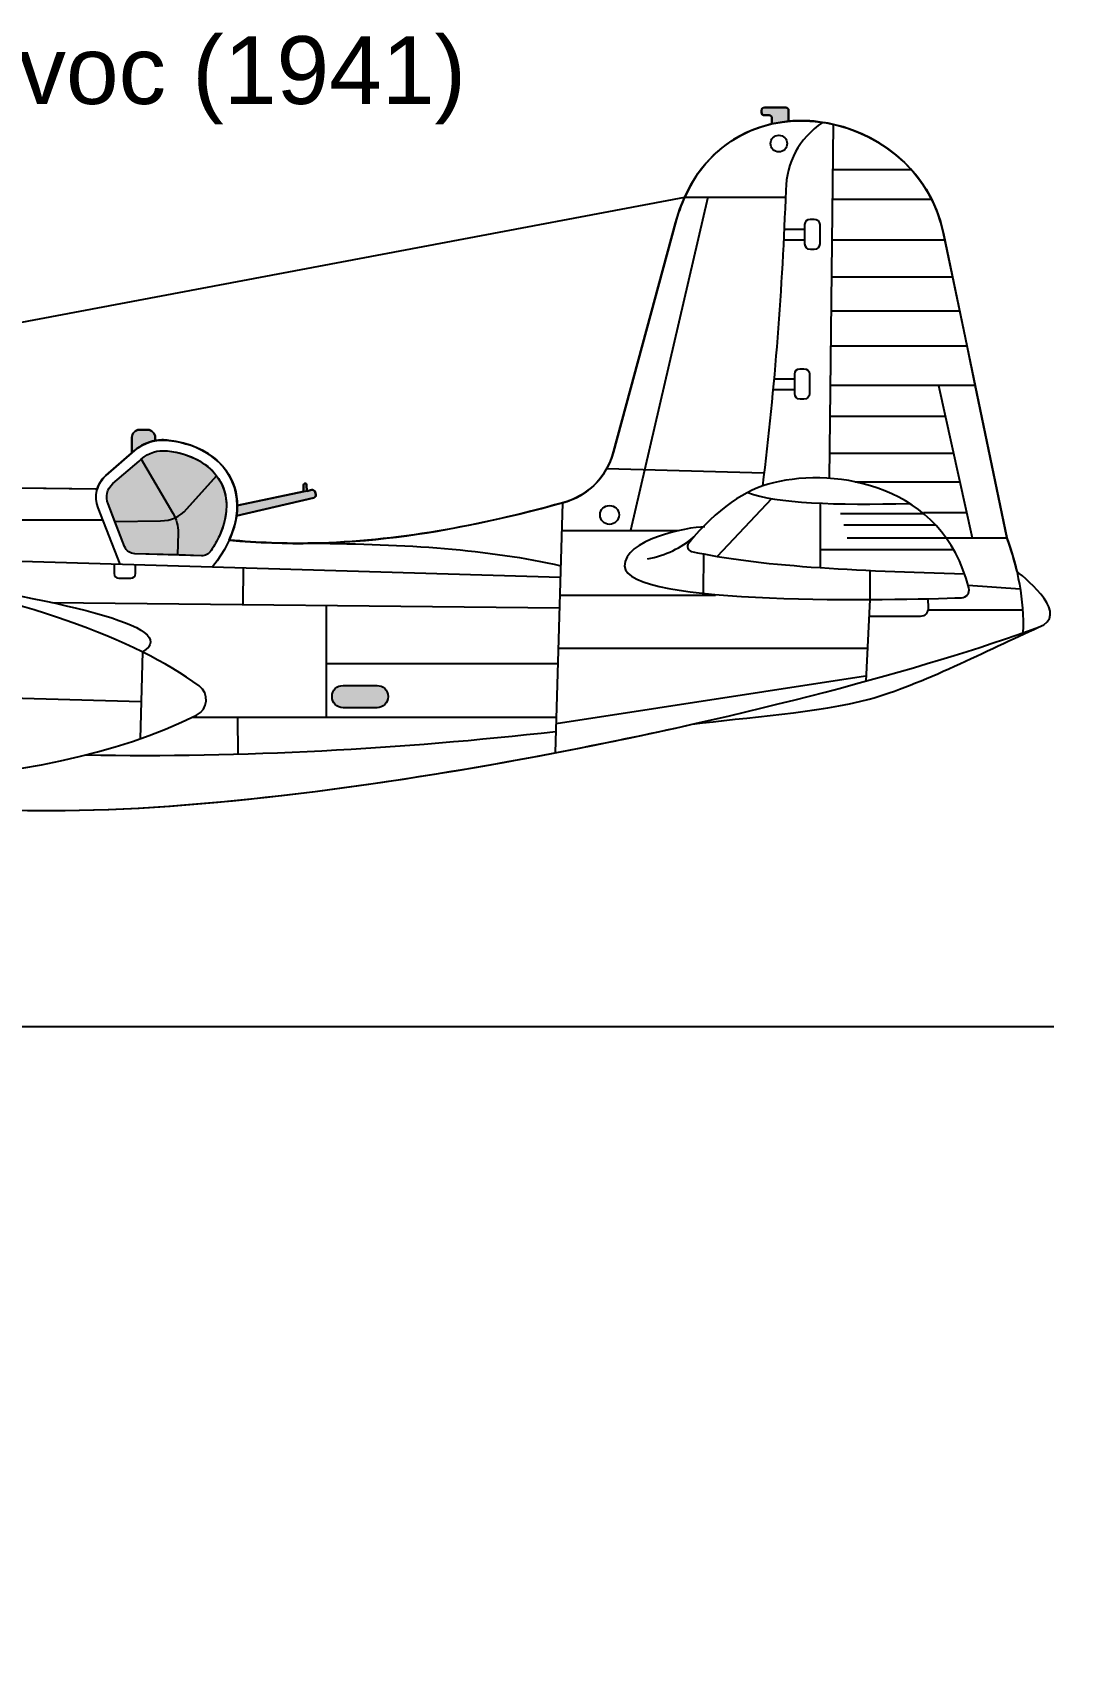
# Model space of a CAD drawing. Extents: x 34 to 386, y 42 to 325.
# Drawn here: x 113.8 to 182.6, y 217 to 324.7 of the extents above; entities that cross this region are included whole.
import ezdxf

# ---------------------------------------------------------------- set-up
doc = ezdxf.new("R2010")
doc.units = 0
doc.header["$MEASUREMENT"] = 0
for name, color, linetype in [('4-VIEW', 7, 'CONTINUOUS'), ('SOLIDS', 7, 'CONTINUOUS'), ('TITLE', 7, 'CONTINUOUS')]:
    doc.layers.add(name, color=color, linetype=linetype)

msp = doc.modelspace()

# ---------------------------------------------------------------- hatches: boundary and pattern name
at = {"layer": 'SOLIDS'}
h = msp.add_hatch(color=252, dxfattribs=at)
edge = h.paths.add_edge_path()
edge.add_spline(control_points=[(162.12, 319.56), (162.12, 319.56), (162.12, 319.43), (162.12, 319.43), (162.12, 319.32), (162.2, 319.24), (162.31, 319.24), (162.31, 319.24), (162.62, 319.24), (162.62, 319.24), (162.72, 319.24), (162.81, 319.15), (162.81, 319.05), (162.81, 319.05), (162.81, 318.66), (162.81, 318.66), (163.17, 318.74), (163.54, 318.8), (163.92, 318.84), (163.92, 318.84), (163.92, 319.56), (163.92, 319.56), (163.92, 319.67), (163.83, 319.75), (163.73, 319.75), (163.73, 319.75), (162.31, 319.75), (162.31, 319.75), (162.2, 319.75), (162.12, 319.67), (162.12, 319.56)], knot_values=[0, 0, 0, 0, 1, 1, 1, 2, 2, 2, 3, 3, 3, 4, 4, 4, 5, 5, 5, 6, 6, 6, 7, 7, 7, 8, 8, 8, 9, 9, 9, 10, 10, 10, 10], degree=3, periodic=1)
h = msp.add_hatch(color=252, dxfattribs=at)
edge = h.paths.add_edge_path()
edge.add_spline(control_points=[(120.87, 298.39), (120.59, 298.39), (120.37, 298.16), (120.37, 297.89), (120.37, 297.89), (120.37, 296.86), (120.37, 296.86), (120.37, 296.86), (120.52, 296.99), (120.52, 296.99), (120.94, 297.35), (121.4, 297.58), (121.91, 297.67), (121.91, 297.67), (121.91, 297.89), (121.91, 297.89), (121.91, 298.16), (121.68, 298.39), (121.41, 298.39), (121.41, 298.39), (120.87, 298.39), (120.87, 298.39)], knot_values=[0, 0, 0, 0, 1, 1, 1, 2, 2, 2, 3, 3, 3, 4, 4, 4, 5, 5, 5, 6, 6, 6, 7, 7, 7, 7], degree=3, periodic=1)
h = msp.add_hatch(color=255, dxfattribs=at)
edge = h.paths.add_edge_path()
edge.add_spline(control_points=[(119.11, 294.82), (118.71, 294.47), (118.59, 293.96), (118.78, 293.47), (118.78, 293.47), (119.23, 292.32), (119.23, 292.32), (119.23, 292.32), (119.88, 290.65), (119.88, 290.65), (120, 290.36), (120.26, 290.18), (120.57, 290.17), (120.57, 290.17), (123.4, 290.09), (123.4, 290.09), (123.4, 290.09), (124.97, 290.04), (124.97, 290.04), (125.24, 290.03), (125.47, 290.16), (125.62, 290.38), (125.83, 290.7), (126.02, 291.03), (126.17, 291.37), (126.89, 292.95), (126.74, 294.34), (125.98, 295.34), (125.98, 295.34), (124, 293.14), (124, 293.14), (124, 293.14), (125.98, 295.34), (125.98, 295.34), (125.31, 296.23), (124.16, 296.82), (122.73, 296.99), (122.07, 297.06), (121.48, 296.88), (120.99, 296.45), (120.99, 296.45), (120.84, 296.32), (120.84, 296.32), (120.84, 296.32), (119.11, 294.82), (119.11, 294.82)], knot_values=[0, 0, 0, 0, 1, 1, 1, 2, 2, 2, 3, 3, 3, 4, 4, 4, 5, 5, 5, 6, 6, 6, 7, 7, 7, 8, 8, 8, 9, 9, 9, 10, 10, 10, 11, 11, 11, 12, 12, 12, 13, 13, 13, 14, 14, 14, 15, 15, 15, 15], degree=3, periodic=1)
h = msp.add_hatch(color=252, dxfattribs=at)
edge = h.paths.add_edge_path()
edge.add_spline(control_points=[(131.75, 294.29), (131.75, 294.29), (127.35, 293.36), (127.35, 293.36), (127.35, 293.14), (127.34, 292.91), (127.3, 292.68), (127.3, 292.68), (132.42, 293.88), (132.42, 293.88), (132.52, 293.91), (132.58, 294.01), (132.56, 294.11), (132.56, 294.11), (132.53, 294.26), (132.53, 294.26), (132.5, 294.36), (132.4, 294.42), (132.3, 294.4), (132.3, 294.4), (131.97, 294.33), (131.97, 294.33), (131.97, 294.33), (131.95, 294.75), (131.95, 294.75), (131.95, 294.79), (131.92, 294.82), (131.88, 294.82), (131.88, 294.82), (131.82, 294.82), (131.82, 294.82), (131.78, 294.82), (131.75, 294.78), (131.75, 294.74), (131.75, 294.74), (131.75, 294.29), (131.75, 294.29)], knot_values=[0, 0, 0, 0, 1, 1, 1, 2, 2, 2, 3, 3, 3, 4, 4, 4, 5, 5, 5, 6, 6, 6, 7, 7, 7, 8, 8, 8, 9, 9, 9, 10, 10, 10, 11, 11, 11, 12, 12, 12, 12], degree=3, periodic=1)
h = msp.add_hatch(color=255, dxfattribs=at)
edge = h.paths.add_edge_path()
edge.add_spline(control_points=[(136.62, 281.44), (136.62, 281.44), (134.37, 281.44), (134.37, 281.44), (133.97, 281.44), (133.64, 281.12), (133.64, 280.72), (133.64, 280.72), (133.64, 280.69), (133.64, 280.69), (133.64, 280.29), (133.97, 279.96), (134.37, 279.96), (134.37, 279.96), (136.62, 279.96), (136.62, 279.96), (137.02, 279.96), (137.35, 280.29), (137.35, 280.69), (137.35, 280.69), (137.35, 280.72), (137.35, 280.72), (137.35, 281.12), (137.02, 281.44), (136.62, 281.44)], knot_values=[0, 0, 0, 0, 1, 1, 1, 2, 2, 2, 3, 3, 3, 4, 4, 4, 5, 5, 5, 6, 6, 6, 7, 7, 7, 8, 8, 8, 8], degree=3, periodic=1)

# ---------------------------------------------------------------- linework, layer by layer
at = {"layer": '4-VIEW', "color": 7}
for points in [[(166.62, 295.17), (166.9, 318.63)], [(166.87, 315.64), (172, 315.64)], [(87.59, 300.72), (157.03, 313.82)], [(158.56, 313.82), (153.44, 291.72)], [(157.03, 313.82), (163.71, 313.82)], [(166.84, 313.68), (173.37, 313.68)], [(165, 311.66), (163.62, 311.66)], [(165, 310.96), (163.58, 310.96)], [(166.81, 310.98), (174.29, 310.98)], [(166.78, 308.52), (174.79, 308.52)], [(166.75, 306.27), (175.27, 306.27)], [(166.73, 303.96), (175.76, 303.96)], [(164.32, 301.74), (162.94, 301.74)], [(164.32, 301.04), (162.9, 301.04)], [(176.29, 301.33), (166.7, 301.33)], [(173.85, 301.33), (176.1, 291.22)], [(166.67, 299.3), (174.31, 299.3)], [(166.64, 296.84), (174.85, 296.84)], [(151.86, 295.82), (162.28, 295.53)], [(168.34, 294.93), (175.28, 294.93)], [(148.93, 293.55), (148.44, 276.98)], [(162.78, 293.82), (159.17, 290)], [(166.02, 293.52), (166.02, 289.25)], [(111.97, 292.41), (118.46, 292.41)], [(167.37, 292.83), (172.87, 292.83)], [(167.57, 292.09), (173.65, 292.09)], [(175.73, 292.89), (172.87, 292.89)], [(148.87, 291.72), (156.61, 291.72)], [(167.8, 291.22), (174.39, 291.22)], [(174.39, 291.22), (178.4, 291.22)], [(100.35, 290.06), (148.78, 288.63)], [(158.28, 290.16), (158.26, 287.55)], [(166.02, 290.45), (174.83, 290.45)], [(127.75, 289.25), (127.72, 286.81)], [(169.3, 289.06), (169.31, 287.14)], [(175.82, 288.08), (179.28, 287.84)], [(115.06, 286.94), (148.72, 286.59)], [(133.24, 286.75), (133.24, 279.35)], [(148.75, 287.43), (159.06, 287.43)], [(169.31, 287.14), (169.05, 281.73)], [(173.2, 286.46), (179.43, 286.46)], [(121.07, 283.66), (120.91, 277.9)], [(148.64, 283.92), (169.13, 283.92)], [(148.61, 282.88), (133.24, 282.88)], [(148.5, 278.91), (169.01, 282.08)], [(112.32, 280.61), (120.98, 280.37)], [(124.39, 279.35), (148.51, 279.35)], [(127.37, 279.35), (127.38, 276.89)], [(181.51, 258.82), (34.51, 258.82)]]:
    msp.add_lwpolyline(points, dxfattribs=at)
for points, knots in [([(126.82, 291.08), (134.41, 290.35), (141.43, 291.51), (148.93, 293.55), (150.62, 294.01), (151.85, 295.24), (152.3, 296.93), (152.3, 296.93), (156.42, 312.11), (156.42, 312.11), (159.19, 322.34), (172.4, 320.04), (174.2, 311.41), (174.2, 311.41), (178.39, 291.24), (178.39, 291.24), (178.39, 291.23), (178.39, 291.23), (178.4, 291.22), (179.12, 289.21), (179.53, 287.13), (179.46, 284.93)], [0, 0, 0, 0, 1, 1, 1, 2, 2, 2, 3, 3, 3, 4, 4, 4, 5, 5, 5, 6, 6, 6, 7, 7, 7, 7]), ([(163.92, 318.84), (163.92, 318.84), (163.92, 319.56), (163.92, 319.56), (163.92, 319.67), (163.83, 319.75), (163.73, 319.75), (163.73, 319.75), (162.31, 319.75), (162.31, 319.75), (162.2, 319.75), (162.12, 319.67), (162.12, 319.56), (162.12, 319.56), (162.12, 319.43), (162.12, 319.43), (162.12, 319.32), (162.2, 319.24), (162.31, 319.24), (162.31, 319.24), (162.62, 319.24), (162.62, 319.24), (162.72, 319.24), (162.81, 319.15), (162.81, 319.05), (162.81, 319.05), (162.81, 318.66), (162.81, 318.66)], [0, 0, 0, 0, 1, 1, 1, 2, 2, 2, 3, 3, 3, 4, 4, 4, 5, 5, 5, 6, 6, 6, 7, 7, 7, 8, 8, 8, 9, 9, 9, 9]), ([(166.17, 318.77), (164.58, 317.65), (163.79, 316.15), (163.73, 314.27), (163.49, 307.79), (163.01, 301.26), (162.18, 294.66)], [0, 0, 0, 0, 1, 1, 1, 2, 2, 2, 2]), ([(163.27, 316.81), (163.57, 316.81), (163.82, 317.06), (163.82, 317.36), (163.82, 317.67), (163.57, 317.91), (163.27, 317.91), (162.96, 317.91), (162.72, 317.67), (162.72, 317.36), (162.72, 317.06), (162.96, 316.81), (163.27, 316.81), (163.27, 316.81), (163.27, 316.81), (163.27, 316.81)], [0, 0, 0, 0, 1, 1, 1, 2, 2, 2, 3, 3, 3, 4, 4, 4, 5, 5, 5, 5]), ([(165.36, 310.34), (165.36, 310.34), (165.61, 310.34), (165.61, 310.34), (165.81, 310.34), (165.98, 310.51), (165.98, 310.71), (165.98, 310.71), (165.98, 312), (165.98, 312), (165.98, 312.2), (165.81, 312.36), (165.61, 312.36), (165.61, 312.36), (165.36, 312.36), (165.36, 312.36), (165.16, 312.36), (165, 312.2), (165, 312), (165, 312), (165, 310.71), (165, 310.71), (165, 310.51), (165.16, 310.34), (165.36, 310.34), (165.36, 310.34), (165.36, 310.34), (165.36, 310.34)], [0, 0, 0, 0, 1, 1, 1, 2, 2, 2, 3, 3, 3, 4, 4, 4, 5, 5, 5, 6, 6, 6, 7, 7, 7, 8, 8, 8, 9, 9, 9, 9]), ([(164.68, 300.42), (164.68, 300.42), (164.93, 300.42), (164.93, 300.42), (165.13, 300.42), (165.3, 300.59), (165.3, 300.79), (165.3, 300.79), (165.3, 302.08), (165.3, 302.08), (165.3, 302.28), (165.13, 302.44), (164.93, 302.44), (164.93, 302.44), (164.68, 302.44), (164.68, 302.44), (164.48, 302.44), (164.32, 302.28), (164.32, 302.08), (164.32, 302.08), (164.32, 300.79), (164.32, 300.79), (164.32, 300.59), (164.48, 300.42), (164.68, 300.42), (164.68, 300.42), (164.68, 300.42), (164.68, 300.42)], [0, 0, 0, 0, 1, 1, 1, 2, 2, 2, 3, 3, 3, 4, 4, 4, 5, 5, 5, 6, 6, 6, 7, 7, 7, 8, 8, 8, 9, 9, 9, 9]), ([(120.37, 296.86), (120.37, 296.86), (120.37, 297.89), (120.37, 297.89), (120.37, 298.16), (120.59, 298.39), (120.87, 298.39), (120.87, 298.39), (121.41, 298.39), (121.41, 298.39), (121.68, 298.39), (121.91, 298.16), (121.91, 297.89), (121.91, 297.89), (121.91, 297.67), (121.91, 297.67)], [0, 0, 0, 0, 1, 1, 1, 2, 2, 2, 3, 3, 3, 4, 4, 4, 5, 5, 5, 5]), ([(119.58, 289.49), (119.58, 289.49), (118.12, 293.21), (118.12, 293.21), (117.82, 293.98), (118.02, 294.81), (118.64, 295.36), (118.64, 295.36), (120.52, 296.99), (120.52, 296.99), (121.17, 297.55), (121.95, 297.79), (122.81, 297.69), (127, 297.2), (128.99, 293.46), (125.72, 289.31)], [0, 0, 0, 0, 1, 1, 1, 2, 2, 2, 3, 3, 3, 4, 4, 4, 5, 5, 5, 5]), ([(120.57, 290.17), (120.57, 290.17), (124.97, 290.04), (124.97, 290.04), (125.24, 290.03), (125.47, 290.16), (125.62, 290.38), (125.83, 290.7), (126.02, 291.03), (126.17, 291.37), (127.52, 294.33), (125.81, 296.62), (122.73, 296.99), (122.07, 297.06), (121.48, 296.88), (120.99, 296.45), (120.99, 296.45), (120.84, 296.32), (120.84, 296.32), (120.84, 296.32), (119.11, 294.82), (119.11, 294.82), (118.71, 294.47), (118.59, 293.96), (118.78, 293.47), (118.78, 293.47), (119.88, 290.65), (119.88, 290.65), (120, 290.36), (120.26, 290.18), (120.57, 290.17), (120.57, 290.17), (120.57, 290.17), (120.57, 290.17)], [0, 0, 0, 0, 1, 1, 1, 2, 2, 2, 3, 3, 3, 4, 4, 4, 5, 5, 5, 6, 6, 6, 7, 7, 7, 8, 8, 8, 9, 9, 9, 10, 10, 10, 11, 11, 11, 11]), ([(120.99, 296.45), (120.99, 296.45), (123.08, 292.86), (123.08, 292.86), (123.33, 292.45), (123.44, 292.03), (123.43, 291.55), (123.43, 291.55), (123.4, 290.09), (123.4, 290.09)], [0, 0, 0, 0, 1, 1, 1, 2, 2, 2, 3, 3, 3, 3]), ([(117.93, 294.46), (117.93, 294.46), (64.77, 295.13), (64.77, 295.13), (60.62, 295.18), (58.26, 290.85), (55.11, 290.62), (41.63, 289.61), (35.96, 286.92), (34.51, 283.32), (34.4, 283.04), (34.43, 282.74), (34.61, 282.49), (38.85, 276.41), (47.27, 274.51), (57.85, 274.35), (83.85, 273.97), (90.49, 273.42), (114.1, 273.15), (133.4, 272.93), (165.09, 279.69), (180.5, 285.3), (182.61, 286.07), (179.83, 288.38), (179.05, 289.01)], [0, 0, 0, 0, 1, 1, 1, 2, 2, 2, 3, 3, 3, 4, 4, 4, 5, 5, 5, 6, 6, 6, 7, 7, 7, 8, 8, 8, 8]), ([(119.23, 292.32), (119.23, 292.32), (122.27, 292.35), (122.27, 292.35), (122.96, 292.36), (123.55, 292.63), (124, 293.14), (124, 293.14), (125.98, 295.34), (125.98, 295.34)], [0, 0, 0, 0, 1, 1, 1, 2, 2, 2, 3, 3, 3, 3]), ([(158.36, 291.96), (157.14, 291.93), (153, 291.1), (153.04, 289.35), (153.1, 286.67), (171.17, 287.1), (175.38, 287.26), (175.72, 287.27), (175.95, 287.58), (175.87, 287.91), (174.12, 294.78), (167.09, 295.88), (162.92, 294.88), (161.04, 294.43), (159.17, 293.16), (157.29, 290.87), (157.13, 290.67), (157.23, 290.39), (157.47, 290.33), (161.73, 289.36), (168.37, 289.03), (175.59, 288.84)], [0, 0, 0, 0, 1, 1, 1, 2, 2, 2, 3, 3, 3, 4, 4, 4, 5, 5, 5, 6, 6, 6, 7, 7, 7, 7]), ([(127.35, 293.36), (127.35, 293.36), (132.3, 294.4), (132.3, 294.4), (132.4, 294.42), (132.5, 294.36), (132.53, 294.26), (132.53, 294.26), (132.56, 294.11), (132.56, 294.11), (132.58, 294.01), (132.52, 293.91), (132.42, 293.88), (132.42, 293.88), (127.3, 292.68), (127.3, 292.68)], [0, 0, 0, 0, 1, 1, 1, 2, 2, 2, 3, 3, 3, 4, 4, 4, 5, 5, 5, 5]), ([(131.75, 294.29), (131.75, 294.29), (131.75, 294.74), (131.75, 294.74), (131.75, 294.78), (131.78, 294.82), (131.82, 294.82), (131.82, 294.82), (131.88, 294.82), (131.88, 294.82), (131.92, 294.82), (131.95, 294.79), (131.95, 294.75), (131.95, 294.75), (131.97, 294.33), (131.97, 294.33)], [0, 0, 0, 0, 1, 1, 1, 2, 2, 2, 3, 3, 3, 4, 4, 4, 5, 5, 5, 5]), ([(152.04, 292.12), (152.38, 292.12), (152.67, 292.4), (152.67, 292.75), (152.67, 293.09), (152.38, 293.37), (152.04, 293.37), (151.69, 293.37), (151.41, 293.09), (151.41, 292.75), (151.41, 292.4), (151.69, 292.12), (152.04, 292.12), (152.04, 292.12), (152.04, 292.12), (152.04, 292.12)], [0, 0, 0, 0, 1, 1, 1, 2, 2, 2, 3, 3, 3, 4, 4, 4, 5, 5, 5, 5]), ([(80.03, 291.25), (77.33, 291.41), (74.84, 290.98), (72.76, 290.09), (72.12, 289.82), (71.72, 289.25), (71.68, 288.56), (71.68, 288.56), (71.22, 279.01), (71.22, 279.01), (71.18, 278.33), (71.5, 277.72), (72.09, 277.38), (74.13, 276.18), (76.46, 276.11), (78.81, 275.9), (97.39, 274.25), (114.04, 274.16), (124.66, 279.48), (125.42, 279.86), (125.51, 280.91), (124.82, 281.41), (120.53, 284.56), (113.31, 287.16), (102.24, 289.24)], [0, 0, 0, 0, 1, 1, 1, 2, 2, 2, 3, 3, 3, 4, 4, 4, 5, 5, 5, 6, 6, 6, 7, 7, 7, 8, 8, 8, 8]), ([(119.18, 289.5), (119.18, 289.5), (119.18, 288.86), (119.18, 288.86), (119.18, 288.69), (119.32, 288.55), (119.49, 288.55), (119.49, 288.55), (120.29, 288.55), (120.29, 288.55), (120.46, 288.55), (120.6, 288.69), (120.6, 288.86), (120.6, 288.86), (120.6, 289.46), (120.6, 289.46)], [0, 0, 0, 0, 1, 1, 1, 2, 2, 2, 3, 3, 3, 4, 4, 4, 5, 5, 5, 5]), ([(169.25, 286.04), (169.25, 286.04), (172.67, 286.04), (172.67, 286.04), (172.97, 286.04), (173.2, 286.28), (173.2, 286.58), (173.2, 286.58), (173.18, 287.19), (173.18, 287.19)], [0, 0, 0, 0, 1, 1, 1, 2, 2, 2, 3, 3, 3, 3]), ([(157.52, 278.87), (161.06, 279.33), (165.93, 279.63), (169.27, 280.54), (172.65, 281.45), (177.19, 283.84), (180.5, 285.3)], [0, 0, 0, 0, 1, 1, 1, 2, 2, 2, 2]), ([(134.37, 279.96), (134.37, 279.96), (136.62, 279.96), (136.62, 279.96), (137.02, 279.96), (137.35, 280.29), (137.35, 280.69), (137.35, 280.69), (137.35, 280.72), (137.35, 280.72), (137.35, 281.12), (137.02, 281.44), (136.62, 281.44), (136.62, 281.44), (134.37, 281.44), (134.37, 281.44), (133.97, 281.44), (133.64, 281.12), (133.64, 280.72), (133.64, 280.72), (133.64, 280.69), (133.64, 280.69), (133.64, 280.29), (133.97, 279.96), (134.37, 279.96), (134.37, 279.96), (134.37, 279.96), (134.37, 279.96)], [0, 0, 0, 0, 1, 1, 1, 2, 2, 2, 3, 3, 3, 4, 4, 4, 5, 5, 5, 6, 6, 6, 7, 7, 7, 8, 8, 8, 9, 9, 9, 9])]:
    msp.add_open_spline(points, degree=3, knots=knots, dxfattribs=at)
for points in [[(161.22, 294.24), (163.03, 293.49), (167.11, 293.39), (171.93, 293.51)], [(132.38, 290.87), (138.43, 290.83), (144.1, 290.47), (148.81, 289.37)], [(154.57, 289.83), (155.76, 290.06), (156.78, 290.56), (157.65, 291.29)], [(104.37, 288.83), (115.56, 287.1), (123.8, 285.38), (121.07, 283.66)], [(117.32, 276.84), (127.78, 276.65), (138.16, 277.24), (148.48, 278.39)]]:
    msp.add_open_spline(points, degree=3, dxfattribs=at)
at = {"layer": 'SOLIDS'}
for points, knots in [([(72.53, 295.03), (72.53, 295.03), (86.59, 294.86), (86.59, 294.86), (86.59, 294.86), (86.9, 294.85), (86.9, 294.85), (86.9, 294.85), (87.15, 300.73), (87.15, 300.73), (87.16, 300.98), (87.59, 300.98), (87.59, 300.72), (87.59, 300.72), (87.62, 294.84), (87.62, 294.84), (87.62, 294.84), (118.06, 294.46), (118.06, 294.46), (118.16, 294.8), (118.36, 295.11), (118.64, 295.36), (118.64, 295.36), (120.37, 296.86), (120.37, 296.86), (120.37, 296.86), (120.37, 297.89), (120.37, 297.89), (120.37, 298.16), (120.59, 298.39), (120.87, 298.39), (120.87, 298.39), (121.41, 298.39), (121.41, 298.39), (121.68, 298.39), (121.91, 298.16), (121.91, 297.89), (121.91, 297.89), (121.91, 297.67), (121.91, 297.67), (122.2, 297.72), (122.5, 297.73), (122.81, 297.69), (125.54, 297.37), (127.34, 295.66), (127.35, 293.36), (127.35, 293.36), (131.75, 294.29), (131.75, 294.29), (131.75, 294.29), (131.75, 294.74), (131.75, 294.74), (131.75, 294.78), (131.78, 294.82), (131.82, 294.82), (131.82, 294.82), (131.88, 294.82), (131.88, 294.82), (131.92, 294.82), (131.95, 294.79), (131.95, 294.75), (131.95, 294.75), (131.97, 294.33), (131.97, 294.33), (131.97, 294.33), (132.3, 294.4), (132.3, 294.4), (132.4, 294.42), (132.5, 294.36), (132.53, 294.26), (132.53, 294.26), (132.56, 294.11), (132.56, 294.11), (132.58, 294.01), (132.52, 293.91), (132.42, 293.88), (132.42, 293.88), (127.3, 292.68), (127.3, 292.68), (127.23, 292.17), (127.07, 291.63), (126.82, 291.08), (128.7, 290.9), (130.55, 290.83), (132.38, 290.87), (137.93, 290.98), (143.29, 292.01), (148.93, 293.55), (150.22, 293.9), (151.25, 294.71), (151.86, 295.82), (152.05, 296.17), (152.2, 296.54), (152.3, 296.93), (152.3, 296.93), (156.42, 312.11), (156.42, 312.11), (156.59, 312.73), (156.79, 313.3), (157.03, 313.82), (158.27, 316.58), (160.43, 318.13), (162.81, 318.66), (162.81, 318.66), (162.81, 319.05), (162.81, 319.05), (162.81, 319.15), (162.72, 319.24), (162.62, 319.24), (162.62, 319.24), (162.31, 319.24), (162.31, 319.24), (162.2, 319.24), (162.12, 319.32), (162.12, 319.43), (162.12, 319.43), (162.12, 319.56), (162.12, 319.56), (162.12, 319.67), (162.2, 319.75), (162.31, 319.75), (162.31, 319.75), (163.73, 319.75), (163.73, 319.75), (163.83, 319.75), (163.92, 319.67), (163.92, 319.56), (163.92, 319.56), (163.92, 318.84), (163.92, 318.84), (164.66, 318.91), (165.42, 318.88), (166.17, 318.77), (166.42, 318.73), (166.66, 318.69), (166.9, 318.63), (170.31, 317.86), (173.4, 315.26), (174.2, 311.41), (174.2, 311.41), (175.27, 306.27), (175.27, 306.27), (175.27, 306.27), (175.75, 303.96), (175.75, 303.96), (175.75, 303.96), (176.29, 301.33), (176.29, 301.33), (176.29, 301.33), (178.39, 291.24), (178.39, 291.24), (178.39, 291.24), (178.4, 291.22), (178.4, 291.22), (178.4, 291.22), (178.4, 291.22), (178.4, 291.22), (178.66, 290.49), (178.88, 289.76), (179.05, 289.01), (179.83, 288.38), (182.61, 286.07), (180.5, 285.3), (177.19, 283.84), (172.65, 281.45), (169.27, 280.54), (165.93, 279.63), (161.07, 279.33), (157.52, 278.87), (157.52, 278.87), (157.52, 278.87), (157.52, 278.87), (154.56, 278.2), (151.51, 277.57), (148.44, 276.98), (136.28, 274.65), (123.67, 273.04), (114.1, 273.15), (106.94, 273.23), (101.34, 273.34), (96.29, 273.46), (97.97, 272.55), (99.11, 270.78), (99.11, 268.74), (99.11, 265.77), (96.71, 263.37), (93.74, 263.37), (90.78, 263.37), (88.38, 265.77), (88.38, 268.74), (88.38, 270.88), (89.63, 272.72), (91.44, 273.58), (86.47, 273.72), (81.72, 273.86), (76.09, 274), (71.01, 274.12), (65.2, 274.24), (57.85, 274.35), (55.8, 274.38), (53.84, 274.48), (51.96, 274.65), (44.17, 275.4), (38.03, 277.59), (34.61, 282.49), (34.43, 282.74), (34.4, 283.04), (34.51, 283.32), (35.06, 284.69), (36.21, 285.92), (38.17, 286.98), (39.08, 287.47), (40.15, 287.92), (41.41, 288.34), (42.53, 288.7), (43.79, 289.03), (45.21, 289.32), (46.65, 289.63), (48.27, 289.89), (50.06, 290.12), (50.06, 290.12), (50.16, 291.88), (50.16, 291.88), (50.18, 292.12), (50.6, 292.12), (50.62, 291.88), (50.62, 291.88), (50.78, 290.21), (50.78, 290.21), (51.42, 290.28), (52.08, 290.35), (52.77, 290.42), (53.52, 290.49), (54.3, 290.56), (55.11, 290.62), (55.45, 290.64), (55.78, 290.72), (56.1, 290.83), (58.02, 291.47), (59.73, 293.41), (61.9, 294.45), (62.77, 294.87), (63.71, 295.14), (64.77, 295.13), (64.77, 295.13), (66.46, 295.11), (66.46, 295.11), (66.46, 295.11), (67.14, 295.1), (67.14, 295.1), (67.14, 295.1), (71.7, 295.04), (71.7, 295.04), (71.7, 295.04), (72.53, 295.03), (72.53, 295.03)], [0, 0, 0, 0, 1, 1, 1, 2, 2, 2, 3, 3, 3, 4, 4, 4, 5, 5, 5, 6, 6, 6, 7, 7, 7, 8, 8, 8, 9, 9, 9, 10, 10, 10, 11, 11, 11, 12, 12, 12, 13, 13, 13, 14, 14, 14, 15, 15, 15, 16, 16, 16, 17, 17, 17, 18, 18, 18, 19, 19, 19, 20, 20, 20, 21, 21, 21, 22, 22, 22, 23, 23, 23, 24, 24, 24, 25, 25, 25, 26, 26, 26, 27, 27, 27, 28, 28, 28, 29, 29, 29, 30, 30, 30, 31, 31, 31, 32, 32, 32, 33, 33, 33, 34, 34, 34, 35, 35, 35, 36, 36, 36, 37, 37, 37, 38, 38, 38, 39, 39, 39, 40, 40, 40, 41, 41, 41, 42, 42, 42, 43, 43, 43, 44, 44, 44, 45, 45, 45, 46, 46, 46, 47, 47, 47, 48, 48, 48, 49, 49, 49, 50, 50, 50, 51, 51, 51, 52, 52, 52, 53, 53, 53, 54, 54, 54, 55, 55, 55, 56, 56, 56, 57, 57, 57, 58, 58, 58, 59, 59, 59, 60, 60, 60, 61, 61, 61, 62, 62, 62, 63, 63, 63, 64, 64, 64, 65, 65, 65, 66, 66, 66, 67, 67, 67, 68, 68, 68, 69, 69, 69, 70, 70, 70, 71, 71, 71, 72, 72, 72, 73, 73, 73, 74, 74, 74, 75, 75, 75, 76, 76, 76, 77, 77, 77, 78, 78, 78, 79, 79, 79, 80, 80, 80, 81, 81, 81, 82, 82, 82, 83, 83, 83, 84, 84, 84, 85, 85, 85, 85]), ([(162.12, 319.56), (162.12, 319.56), (162.12, 319.43), (162.12, 319.43), (162.12, 319.32), (162.2, 319.24), (162.31, 319.24), (162.31, 319.24), (162.62, 319.24), (162.62, 319.24), (162.72, 319.24), (162.81, 319.15), (162.81, 319.05), (162.81, 319.05), (162.81, 318.66), (162.81, 318.66), (163.17, 318.74), (163.54, 318.8), (163.92, 318.84), (163.92, 318.84), (163.92, 319.56), (163.92, 319.56), (163.92, 319.67), (163.83, 319.75), (163.73, 319.75), (163.73, 319.75), (162.31, 319.75), (162.31, 319.75), (162.2, 319.75), (162.12, 319.67), (162.12, 319.56)], [0, 0, 0, 0, 1, 1, 1, 2, 2, 2, 3, 3, 3, 4, 4, 4, 5, 5, 5, 6, 6, 6, 7, 7, 7, 8, 8, 8, 9, 9, 9, 10, 10, 10, 10]), ([(120.87, 298.39), (120.59, 298.39), (120.37, 298.16), (120.37, 297.89), (120.37, 297.89), (120.37, 296.86), (120.37, 296.86), (120.37, 296.86), (120.52, 296.99), (120.52, 296.99), (120.94, 297.35), (121.4, 297.58), (121.91, 297.67), (121.91, 297.67), (121.91, 297.89), (121.91, 297.89), (121.91, 298.16), (121.68, 298.39), (121.41, 298.39), (121.41, 298.39), (120.87, 298.39), (120.87, 298.39)], [0, 0, 0, 0, 1, 1, 1, 2, 2, 2, 3, 3, 3, 4, 4, 4, 5, 5, 5, 6, 6, 6, 7, 7, 7, 7]), ([(119.11, 294.82), (118.71, 294.47), (118.59, 293.96), (118.78, 293.47), (118.78, 293.47), (119.23, 292.32), (119.23, 292.32), (119.23, 292.32), (119.88, 290.65), (119.88, 290.65), (120, 290.36), (120.26, 290.18), (120.57, 290.17), (120.57, 290.17), (123.4, 290.09), (123.4, 290.09), (123.4, 290.09), (124.97, 290.04), (124.97, 290.04), (125.24, 290.03), (125.47, 290.16), (125.62, 290.38), (125.83, 290.7), (126.02, 291.03), (126.17, 291.37), (126.89, 292.95), (126.74, 294.34), (125.98, 295.34), (125.98, 295.34), (124, 293.14), (124, 293.14), (124, 293.14), (125.98, 295.34), (125.98, 295.34), (125.31, 296.23), (124.16, 296.82), (122.73, 296.99), (122.07, 297.06), (121.48, 296.88), (120.99, 296.45), (120.99, 296.45), (120.84, 296.32), (120.84, 296.32), (120.84, 296.32), (119.11, 294.82), (119.11, 294.82)], [0, 0, 0, 0, 1, 1, 1, 2, 2, 2, 3, 3, 3, 4, 4, 4, 5, 5, 5, 6, 6, 6, 7, 7, 7, 8, 8, 8, 9, 9, 9, 10, 10, 10, 11, 11, 11, 12, 12, 12, 13, 13, 13, 14, 14, 14, 15, 15, 15, 15]), ([(131.75, 294.29), (131.75, 294.29), (127.35, 293.36), (127.35, 293.36), (127.35, 293.14), (127.34, 292.91), (127.3, 292.68), (127.3, 292.68), (132.42, 293.88), (132.42, 293.88), (132.52, 293.91), (132.58, 294.01), (132.56, 294.11), (132.56, 294.11), (132.53, 294.26), (132.53, 294.26), (132.5, 294.36), (132.4, 294.42), (132.3, 294.4), (132.3, 294.4), (131.97, 294.33), (131.97, 294.33), (131.97, 294.33), (131.95, 294.75), (131.95, 294.75), (131.95, 294.79), (131.92, 294.82), (131.88, 294.82), (131.88, 294.82), (131.82, 294.82), (131.82, 294.82), (131.78, 294.82), (131.75, 294.78), (131.75, 294.74), (131.75, 294.74), (131.75, 294.29), (131.75, 294.29)], [0, 0, 0, 0, 1, 1, 1, 2, 2, 2, 3, 3, 3, 4, 4, 4, 5, 5, 5, 6, 6, 6, 7, 7, 7, 8, 8, 8, 9, 9, 9, 10, 10, 10, 11, 11, 11, 12, 12, 12, 12]), ([(136.62, 281.44), (136.62, 281.44), (134.37, 281.44), (134.37, 281.44), (133.97, 281.44), (133.64, 281.12), (133.64, 280.72), (133.64, 280.72), (133.64, 280.69), (133.64, 280.69), (133.64, 280.29), (133.97, 279.96), (134.37, 279.96), (134.37, 279.96), (136.62, 279.96), (136.62, 279.96), (137.02, 279.96), (137.35, 280.29), (137.35, 280.69), (137.35, 280.69), (137.35, 280.72), (137.35, 280.72), (137.35, 281.12), (137.02, 281.44), (136.62, 281.44)], [0, 0, 0, 0, 1, 1, 1, 2, 2, 2, 3, 3, 3, 4, 4, 4, 5, 5, 5, 6, 6, 6, 7, 7, 7, 8, 8, 8, 8]), ([(78.25, 141.56), (67.95, 141.32), (59.48, 141.46), (52.83, 141.96), (51.58, 142.06), (50.39, 142.16), (49.26, 142.29), (47.65, 142.46), (46.16, 142.66), (44.82, 142.89), (43.26, 143.16), (41.89, 143.46), (40.7, 143.8), (39.5, 144.14), (38.49, 144.52), (37.65, 144.93), (36.94, 145.28), (36.36, 145.66), (35.91, 146.07), (34.51, 147.34), (34.4, 148.79), (35.76, 150.13), (36.23, 150.59), (36.86, 151.02), (37.65, 151.41), (38.49, 151.83), (39.5, 152.2), (40.7, 152.54), (41.89, 152.88), (43.26, 153.18), (44.82, 153.45), (46.16, 153.68), (47.65, 153.88), (49.26, 154.06), (50.39, 154.18), (51.58, 154.29), (52.83, 154.38), (59.48, 154.89), (67.95, 155.02), (78.25, 154.78), (78.59, 154.77), (78.9, 154.74), (79.2, 154.69), (79.47, 154.85), (79.68, 154.98), (79.93, 155.05), (79.93, 155.05), (80.07, 166.35), (80.07, 166.35), (77.01, 166.35), (72.57, 166.05), (71.87, 169.96), (71.83, 170.18), (71.8, 170.41), (71.79, 170.66), (71.74, 171.52), (71.7, 172.35), (71.69, 173.17), (71.69, 173.17), (71.12, 173.17), (71.12, 173.17), (71.12, 172.88), (70.89, 172.65), (70.6, 172.65), (70.6, 172.65), (69.7, 172.65), (69.7, 172.65), (69.63, 172.65), (69.56, 172.67), (69.5, 172.69), (69.49, 172.7), (69.48, 172.7), (69.48, 172.7), (69.48, 172.7), (68.65, 173.06), (68.65, 173.06), (68.39, 173.18), (68.22, 173.41), (68.21, 173.69), (68.21, 173.69), (66.32, 173.69), (66.32, 173.69), (66.01, 173.69), (65.75, 173.95), (65.75, 174.26), (65.75, 174.26), (65.75, 174.64), (65.75, 174.64), (65.75, 174.95), (66.01, 175.21), (66.32, 175.21), (66.32, 175.21), (68.26, 175.21), (68.26, 175.21), (68.31, 175.33), (68.4, 175.44), (68.52, 175.53), (68.52, 175.53), (69.38, 176.13), (69.38, 176.13), (69.46, 176.21), (69.58, 176.25), (69.7, 176.25), (69.7, 176.25), (70.6, 176.25), (70.6, 176.25), (70.86, 176.25), (71.07, 176.06), (71.11, 175.81), (71.11, 175.81), (71.69, 175.81), (71.69, 175.81), (71.71, 176.56), (71.74, 177.32), (71.78, 178.1), (71.79, 178.23), (71.8, 178.36), (71.82, 178.48), (72.33, 182.78), (77.08, 182.14), (80.27, 182.14), (80.27, 182.14), (80.44, 195.42), (80.44, 195.42), (80.44, 195.42), (80.6, 208.08), (80.6, 208.08), (80.6, 208.08), (80.77, 221.08), (80.77, 221.08), (80.77, 221.08), (80.98, 237.82), (80.98, 237.82), (80.98, 238.18), (81, 238.51), (81.04, 238.82), (81.46, 242.68), (84.03, 243.81), (86.93, 243.05), (87.86, 242.81), (88.82, 242.37), (89.75, 241.76), (90.8, 241.08), (91.82, 240.19), (92.71, 239.13), (93.29, 238.43), (93.82, 237.67), (94.27, 236.84), (94.83, 235.81), (95.28, 234.7), (95.56, 233.51), (95.56, 233.51), (96.24, 230.67), (96.24, 230.67), (96.24, 230.67), (96.94, 227.71), (96.94, 227.71), (96.94, 227.71), (97.69, 224.58), (97.69, 224.58), (97.69, 224.58), (98.47, 221.27), (98.47, 221.27), (98.47, 221.27), (99.81, 215.67), (99.81, 215.67), (99.81, 215.67), (102.21, 205.59), (102.21, 205.59), (102.21, 205.59), (103.74, 199.16), (103.74, 199.16), (103.74, 199.16), (104.26, 196.96), (104.26, 196.96), (104.26, 196.96), (108.18, 180.48), (108.18, 180.48), (108.36, 180.44), (108.52, 180.37), (108.68, 180.27), (109.51, 179.73), (110.94, 179.25), (112.66, 178.77), (115.41, 178), (118.9, 177.24), (121.84, 176.24), (123.13, 175.8), (124.33, 175.32), (125.3, 174.77), (125.51, 174.66), (125.51, 174.36), (125.3, 174.24), (121.48, 172.07), (115.46, 171.13), (112.66, 169.54), (112.19, 169.27), (111.81, 168.99), (111.54, 168.67), (111.54, 168.67), (113.8, 158.77), (113.8, 158.77), (113.8, 158.77), (114.4, 156.13), (114.4, 156.13), (114.63, 156.07), (114.84, 155.97), (115.05, 155.84), (115.05, 155.84), (116.66, 154.83), (116.66, 154.83), (116.77, 154.85), (116.89, 154.86), (117, 154.88), (117.35, 154.93), (117.65, 154.95), (118.01, 154.95), (121.68, 154.95), (125.33, 154.92), (128.93, 154.86), (136.03, 154.75), (142.95, 154.52), (149.52, 154.05), (151.59, 153.9), (153.62, 153.73), (155.61, 153.53), (155.87, 153.51), (156.12, 153.48), (156.38, 153.45), (156.38, 153.45), (156.83, 155.15), (156.83, 155.15), (156.83, 155.15), (162.19, 175.33), (162.19, 175.33), (162.28, 175.67), (162.38, 176.01), (162.48, 176.32), (162.75, 177.22), (163.06, 177.99), (163.4, 178.63), (164.5, 180.7), (166.47, 181.39), (168.28, 180.9), (168.42, 180.87), (168.56, 180.82), (168.69, 180.77), (169.99, 180.28), (171.15, 179.17), (171.78, 177.5), (172.45, 175.7), (173.05, 173.84), (173.59, 171.92), (175.13, 166.4), (176.13, 160.44), (176.78, 154.2), (176.9, 153.12), (177, 152.02), (177.1, 150.92), (178.6, 150.45), (179.71, 149.98), (180.44, 149.51), (181.84, 148.61), (181.84, 147.73), (180.43, 146.83), (179.7, 146.36), (178.59, 145.9), (177.1, 145.42), (177, 144.32), (176.9, 143.23), (176.78, 142.14), (176.13, 135.91), (175.13, 129.94), (173.59, 124.42), (173.05, 122.5), (172.45, 120.64), (171.78, 118.84), (171.15, 117.18), (169.99, 116.06), (168.69, 115.57), (168.56, 115.52), (168.42, 115.48), (168.28, 115.44), (166.47, 114.95), (164.5, 115.64), (163.4, 117.71), (163.06, 118.36), (162.75, 119.13), (162.48, 120.02), (162.38, 120.34), (162.28, 120.67), (162.19, 121.02), (162.19, 121.02), (156.83, 141.19), (156.83, 141.19), (156.83, 141.19), (156.38, 142.89), (156.38, 142.89), (156.12, 142.86), (155.87, 142.84), (155.61, 142.81), (153.62, 142.61), (151.59, 142.44), (149.52, 142.3), (142.95, 141.82), (136.03, 141.59), (128.93, 141.48), (125.33, 141.42), (121.68, 141.4), (118.01, 141.39), (117.65, 141.39), (117.35, 141.41), (117, 141.46), (116.89, 141.48), (116.77, 141.5), (116.66, 141.51), (116.66, 141.51), (115.05, 140.5), (115.05, 140.5), (114.84, 140.37), (114.63, 140.27), (114.4, 140.21), (114.4, 140.21), (113.8, 137.57), (113.8, 137.57), (113.8, 137.57), (111.54, 127.67), (111.54, 127.67), (111.81, 127.36), (112.19, 127.07), (112.66, 126.8), (115.46, 125.21), (121.48, 124.27), (125.3, 122.11), (125.51, 121.99), (125.51, 121.69), (125.3, 121.57), (124.33, 121.02), (123.13, 120.54), (121.84, 120.1), (118.9, 119.11), (115.41, 118.34), (112.66, 117.57), (110.94, 117.09), (109.51, 116.61), (108.68, 116.07), (108.52, 115.97), (108.36, 115.9), (108.18, 115.86), (108.18, 115.86), (104.26, 99.38), (104.26, 99.38), (104.26, 99.38), (103.74, 97.18), (103.74, 97.18), (103.74, 97.18), (102.21, 90.75), (102.21, 90.75), (102.21, 90.75), (99.81, 80.67), (99.81, 80.67), (99.81, 80.67), (98.47, 75.07), (98.47, 75.07), (98.47, 75.07), (97.69, 71.76), (97.69, 71.76), (97.69, 71.76), (96.94, 68.63), (96.94, 68.63), (96.94, 68.63), (96.24, 65.67), (96.24, 65.67), (96.24, 65.67), (95.56, 62.84), (95.56, 62.84), (95.28, 61.65), (94.83, 60.53), (94.27, 59.51), (93.82, 58.68), (93.29, 57.91), (92.71, 57.22), (91.02, 55.21), (88.9, 53.81), (86.93, 53.29), (84.03, 52.53), (81.46, 53.66), (81.04, 57.52), (81, 57.84), (80.98, 58.17), (80.98, 58.52), (80.98, 58.52), (80.77, 75.26), (80.77, 75.26), (80.77, 75.26), (80.6, 88.26), (80.6, 88.26), (80.6, 88.26), (80.44, 100.92), (80.44, 100.92), (80.44, 100.92), (80.27, 114.2), (80.27, 114.2), (77.08, 114.2), (72.33, 113.57), (71.82, 117.86), (71.8, 117.99), (71.79, 118.11), (71.78, 118.24), (71.74, 119.03), (71.71, 119.78), (71.69, 120.53), (71.69, 120.53), (71.11, 120.53), (71.11, 120.53), (71.07, 120.28), (70.86, 120.09), (70.6, 120.09), (70.6, 120.09), (69.7, 120.09), (69.7, 120.09), (69.58, 120.09), (69.46, 120.14), (69.38, 120.21), (69.38, 120.21), (68.52, 120.81), (68.52, 120.81), (68.4, 120.9), (68.31, 121.01), (68.26, 121.14), (68.26, 121.14), (66.32, 121.14), (66.32, 121.14), (66.01, 121.14), (65.75, 121.39), (65.75, 121.71), (65.75, 121.71), (65.75, 122.08), (65.75, 122.08), (65.75, 122.39), (66.01, 122.65), (66.32, 122.65), (66.32, 122.65), (68.21, 122.65), (68.21, 122.65), (68.22, 122.93), (68.39, 123.17), (68.65, 123.28), (68.65, 123.28), (69.5, 123.65), (69.5, 123.65), (69.56, 123.68), (69.63, 123.69), (69.7, 123.69), (69.7, 123.69), (70.6, 123.69), (70.6, 123.69), (70.89, 123.69), (71.12, 123.46), (71.12, 123.18), (71.12, 123.18), (71.69, 123.18), (71.69, 123.18), (71.7, 124), (71.74, 124.82), (71.79, 125.69), (71.8, 125.93), (71.83, 126.16), (71.87, 126.38), (72.57, 130.29), (77.01, 129.99), (80.07, 129.99), (80.07, 129.99), (79.93, 141.3), (79.93, 141.3), (79.68, 141.37), (79.47, 141.5), (79.2, 141.65), (78.9, 141.6), (78.59, 141.57), (78.25, 141.56)], [0, 0, 0, 0, 1, 1, 1, 2, 2, 2, 3, 3, 3, 4, 4, 4, 5, 5, 5, 6, 6, 6, 7, 7, 7, 8, 8, 8, 9, 9, 9, 10, 10, 10, 11, 11, 11, 12, 12, 12, 13, 13, 13, 14, 14, 14, 15, 15, 15, 16, 16, 16, 17, 17, 17, 18, 18, 18, 19, 19, 19, 20, 20, 20, 21, 21, 21, 22, 22, 22, 23, 23, 23, 24, 24, 24, 25, 25, 25, 26, 26, 26, 27, 27, 27, 28, 28, 28, 29, 29, 29, 30, 30, 30, 31, 31, 31, 32, 32, 32, 33, 33, 33, 34, 34, 34, 35, 35, 35, 36, 36, 36, 37, 37, 37, 38, 38, 38, 39, 39, 39, 40, 40, 40, 41, 41, 41, 42, 42, 42, 43, 43, 43, 44, 44, 44, 45, 45, 45, 46, 46, 46, 47, 47, 47, 48, 48, 48, 49, 49, 49, 50, 50, 50, 51, 51, 51, 52, 52, 52, 53, 53, 53, 54, 54, 54, 55, 55, 55, 56, 56, 56, 57, 57, 57, 58, 58, 58, 59, 59, 59, 60, 60, 60, 61, 61, 61, 62, 62, 62, 63, 63, 63, 64, 64, 64, 65, 65, 65, 66, 66, 66, 67, 67, 67, 68, 68, 68, 69, 69, 69, 70, 70, 70, 71, 71, 71, 72, 72, 72, 73, 73, 73, 74, 74, 74, 75, 75, 75, 76, 76, 76, 77, 77, 77, 78, 78, 78, 79, 79, 79, 80, 80, 80, 81, 81, 81, 82, 82, 82, 83, 83, 83, 84, 84, 84, 85, 85, 85, 86, 86, 86, 87, 87, 87, 88, 88, 88, 89, 89, 89, 90, 90, 90, 91, 91, 91, 92, 92, 92, 93, 93, 93, 94, 94, 94, 95, 95, 95, 96, 96, 96, 97, 97, 97, 98, 98, 98, 99, 99, 99, 100, 100, 100, 101, 101, 101, 102, 102, 102, 103, 103, 103, 104, 104, 104, 105, 105, 105, 106, 106, 106, 107, 107, 107, 108, 108, 108, 109, 109, 109, 110, 110, 110, 111, 111, 111, 112, 112, 112, 113, 113, 113, 114, 114, 114, 115, 115, 115, 116, 116, 116, 117, 117, 117, 118, 118, 118, 119, 119, 119, 120, 120, 120, 121, 121, 121, 122, 122, 122, 123, 123, 123, 124, 124, 124, 125, 125, 125, 126, 126, 126, 127, 127, 127, 128, 128, 128, 129, 129, 129, 130, 130, 130, 131, 131, 131, 132, 132, 132, 133, 133, 133, 134, 134, 134, 135, 135, 135, 136, 136, 136, 137, 137, 137, 138, 138, 138, 139, 139, 139, 140, 140, 140, 141, 141, 141, 142, 142, 142, 143, 143, 143, 144, 144, 144, 145, 145, 145, 146, 146, 146, 147, 147, 147, 148, 148, 148, 149, 149, 149, 150, 150, 150, 151, 151, 151, 152, 152, 152, 153, 153, 153, 154, 154, 154, 155, 155, 155, 156, 156, 156, 157, 157, 157, 158, 158, 158, 159, 159, 159, 160, 160, 160, 160])]:
    msp.add_open_spline(points, degree=3, knots=knots, dxfattribs=at)

# ---------------------------------------------------------------- texts
at = {"layer": 'TITLE', "color": 7, "insert": (65.03, 318.63), "char_height": 4.4958, "attachment_point": 7}
msp.add_mtext('\\fArial|b0|i0|c0|p34;\\W1;Douglas A-20 Havoc (1941)', dxfattribs=at)

doc.saveas('drawing.dxf')
